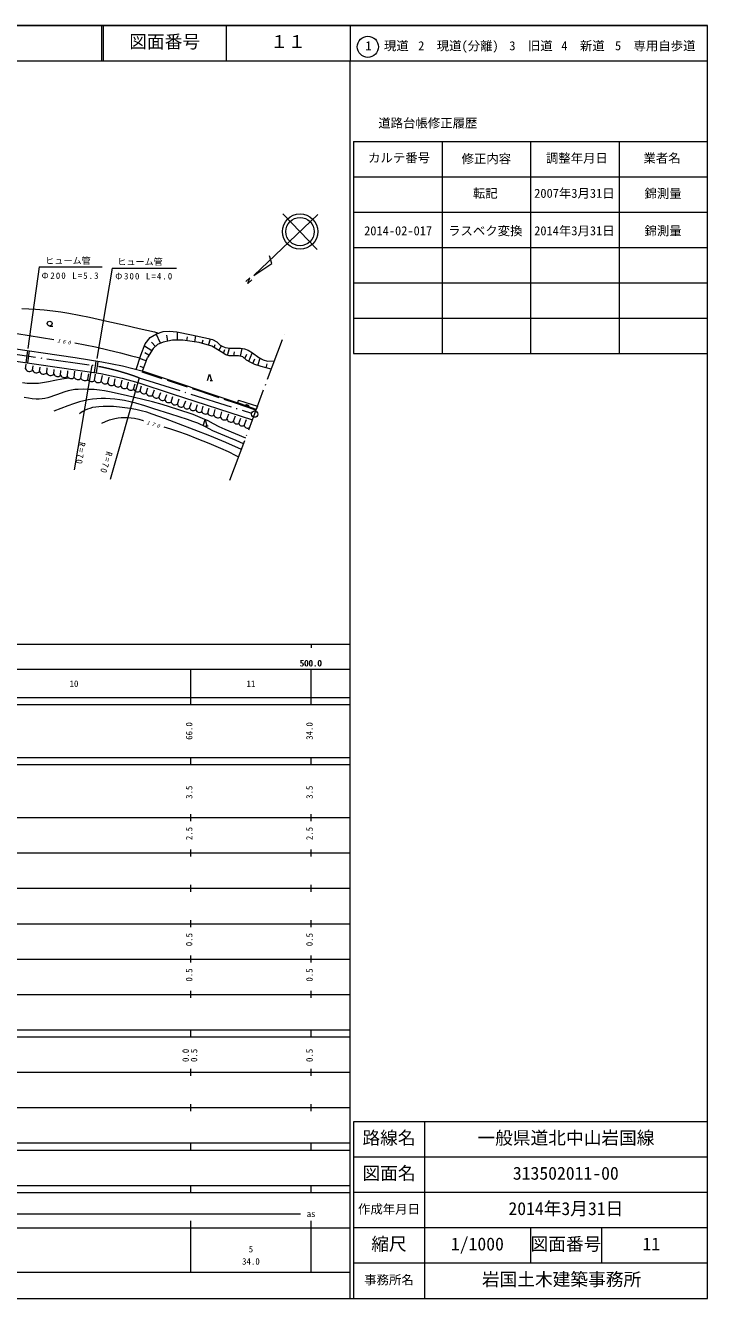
# Model space of a CAD drawing. Units: millimetres, scale not verified. Extents: x -625 to 707963, y -625 to 362498.
# Drawn here: x 515259 to 707963, y 2498 to 362498 of the extents above; entities that cross this region are included whole.
import ezdxf
from ezdxf.enums import TextEntityAlignment as Align

# ---------------------------------------------------------------- set-up
doc = ezdxf.new("R2010")
doc.units = ezdxf.units.MM
doc.header["$LTSCALE"] = 1000
for name, pattern in [('DASHED', [7.5, 6, -1.5]), ('DASHED_SPACED', [12, 6, -6]), ('LONG_DASHED_DOTTED', [15.25, 12, -1.5, 0.25, -1.5])]:
    doc.linetypes.add(name, pattern=pattern)
doc.layers.add('S-SUV', color=7, linetype='Continuous', lineweight=13)
doc.styles.add('ＭＳ ゴシック', font='')
doc.styles.get('ＭＳ ゴシック').set_extended_font_data('MS Gothic')

msp = doc.modelspace()

# ---------------------------------------------------------------- linework, layer by layer
at = {"layer": 'S-SUV'}
for p, q in [((707963, 362498), (67963, 362498)), ((67963, 362498), (707963, 362498)), ((536710, 362498), (536710, 352498)), ((537210, 362498), (537210, 352498)), ((571960, 362498), (571960, 352498)), ((606963, 362498), (606963, 352498)), ((707963, 2498), (707963, 362498)), ((67963, 352498), (707963, 352498)), ((606963, 2498), (606963, 352498)), ((607963, 329695), (607963, 269695)), ((607963, 329695), (707963, 329695)), ((632963, 329695), (632963, 269695)), ((657963, 329695), (657963, 269695)), ((682963, 329695), (682963, 269695)), ((607963, 319695), (707963, 319695)), ((607963, 309695), (707963, 309695)), ((579821, 291765), (597894, 309038)), ((587997, 309262), (597670, 299141)), ((607963, 299695), (707963, 299695)), ((584849, 295188), (584190, 297324)), ((519128, 294281), (515909, 271182)), ((519128, 294281), (536908, 294281)), ((539787, 293866), (535375, 268275)), ((539787, 293866), (557885, 293866)), ((579821, 291765), (584849, 295188)), ((578631, 291133), (577517, 290056)), ((578066, 289484), (578631, 291133)), ((579181, 290551), (578066, 289484)), ((607963, 289695), (707963, 289695)), ((514255, 282430), (516183, 282383)), ((516183, 282383), (518119, 282275)), ((518119, 282275), (520553, 282080)), ((520553, 282080), (522990, 281825)), ((522990, 281825), (525270, 281526)), ((525270, 281526), (527551, 281167)), ((527551, 281167), (530449, 280620)), ((522102, 277508), (522998, 277508)), ((530449, 280620), (533344, 280013)), ((533344, 280013), (538213, 278925)), ((538213, 278925), (543089, 277826)), ((543089, 277826), (547389, 276852)), ((607963, 279695), (707963, 279695)), ((512845, 275404), (516341, 274857)), ((516341, 274857), (519824, 274286)), ((519824, 274286), (523316, 273725)), ((547389, 276852), (551674, 275819)), ((551674, 275819), (552285, 275666)), ((553384, 272619), (552217, 275315)), ((552285, 275666), (552905, 275511)), ((555483, 273217), (555166, 274876)), ((558222, 273479), (558195, 275863)), ((560837, 273323), (561011, 274487)), ((563150, 272977), (563419, 274780)), ((566982, 272046), (567496, 273861)), ((506432, 271935), (529295, 268618)), ((529166, 272757), (532097, 272206)), ((532097, 272206), (535022, 271595)), ((535022, 271595), (538560, 270786)), ((538560, 270786), (542093, 269916)), ((550961, 270499), (548850, 271855)), ((551370, 271135), (549735, 268590)), ((551968, 271700), (550821, 272915)), ((552567, 272265), (551370, 271135)), ((554202, 272973), (552567, 272265)), ((556764, 273462), (554202, 272973)), ((559680, 273495), (556764, 273462)), ((564306, 272804), (559680, 273495)), ((567873, 271793), (564306, 272804)), ((565198, 272551), (565494, 273595)), ((570503, 270175), (567873, 271793)), ((568531, 271388), (568896, 272299)), ((569846, 270579), (570656, 271896)), ((571840, 269332), (570503, 270175)), ((571171, 269753), (571550, 270862)), ((572329, 269205), (572862, 271269)), ((574115, 269087), (574277, 270235)), ((576025, 268961), (576511, 271165)), ((511849, 267639), (536504, 264092)), ((515259, 265369), (515407, 266712)), ((529295, 268618), (536820, 267353)), ((536820, 267353), (542643, 266210)), ((542093, 269916), (544813, 269217)), ((544813, 269217), (547540, 268502)), ((549393, 267633), (547516, 268303)), ((548368, 264761), (549735, 268590)), ((550143, 269226), (549022, 269947)), ((572817, 269079), (571840, 269332)), ((575413, 269096), (572817, 269079)), ((576636, 268826), (575413, 269096)), ((577749, 267882), (576636, 268826)), ((577193, 268354), (577758, 269572)), ((578895, 267174), (577749, 267882)), ((578322, 267528), (579343, 269830)), ((580058, 266635), (578895, 267174)), ((579477, 266904), (580092, 268232)), ((581828, 266095), (580058, 266635)), ((580943, 266365), (581560, 268389)), ((583270, 265716), (583567, 266845)), ((607963, 269695), (707963, 269695)), ((517262, 264989), (517430, 266284)), ((519265, 264609), (519363, 265835)), ((521268, 264229), (521431, 265655)), ((523272, 263848), (523387, 265251)), ((525188, 263561), (525253, 264958)), ((527461, 262803), (525487, 262485)), ((527105, 263274), (527227, 264795)), ((533996, 266377), (528990, 236862)), ((529021, 262987), (529182, 264727)), ((530938, 262700), (531183, 264390)), ((532854, 262413), (533138, 263985)), ((534770, 262127), (535026, 263851)), ((536504, 264092), (542550, 262791)), ((536687, 261840), (536982, 263491)), ((538512, 261395), (538892, 263041)), ((547391, 262824), (539216, 234059)), ((542643, 266210), (548467, 264736)), ((548710, 265720), (547639, 266102)), ((548467, 264736), (575229, 255773)), ((566696, 262134), (567245, 263930)), ((567245, 263930), (567794, 262134)), ((584711, 265337), (581828, 266095)), ((515689, 261273), (514386, 261411)), ((516746, 261218), (515689, 261273)), ((517795, 261223), (516746, 261218)), ((518913, 261294), (517795, 261223)), ((520026, 261426), (518913, 261294)), ((521787, 261739), (520026, 261426)), ((523526, 262108), (521787, 261739)), ((525487, 262485), (523526, 262108)), ((528220, 259372), (527309, 259171)), ((529165, 259509), (528220, 259372)), ((530122, 259587), (529165, 259509)), ((531658, 259622), (530122, 259587)), ((533185, 259597), (531658, 259622)), ((534674, 259521), (533185, 259597)), ((536147, 259387), (534674, 259521)), ((537580, 259186), (536147, 259387)), ((540337, 260951), (540631, 262569)), ((542162, 260507), (542587, 262165)), ((542550, 262791), (546964, 261505)), ((543987, 260063), (544385, 261625)), ((545812, 259618), (546273, 261176)), ((546964, 261505), (556698, 258302)), ((547637, 259174), (548026, 260591)), ((549392, 258543), (549847, 260029)), ((551148, 257913), (551690, 259423)), ((567420, 262134), (568140, 262134)), ((516069, 257062), (514911, 257261)), ((517151, 256928), (516069, 257062)), ((518238, 256854), (517151, 256928)), ((519102, 256852), (518238, 256854)), ((519949, 256909), (519102, 256852)), ((520747, 257027), (519949, 256909)), ((521532, 257204), (520747, 257027)), ((523979, 258029), (521532, 257204)), ((526400, 258909), (523979, 258029)), ((527309, 259171), (526400, 258909)), ((530545, 256023), (528872, 255507)), ((531763, 256341), (530545, 256023)), ((532985, 256598), (531763, 256341)), ((534189, 256785), (532985, 256598)), ((535392, 256911), (534189, 256785)), ((536651, 256983), (535392, 256911)), ((537911, 256996), (536651, 256983)), ((538995, 258927), (537580, 259186)), ((539220, 256950), (537911, 256996)), ((543732, 257868), (538995, 258927)), ((540516, 256844), (539220, 256950)), ((541895, 256667), (540516, 256844)), ((543255, 256431), (541895, 256667)), ((544845, 256078), (543255, 256431)), ((548444, 256752), (543732, 257868)), ((546421, 255667), (544845, 256078)), ((548997, 254895), (546421, 255667)), ((551187, 256071), (548444, 256752)), ((553905, 255335), (551187, 256071)), ((552904, 257282), (553488, 258726)), ((554659, 256651), (555182, 258120)), ((556415, 256020), (556935, 257558)), ((556698, 258302), (579393, 250967)), ((558171, 255389), (558666, 256907)), ((559926, 254758), (560554, 256322)), ((561639, 254280), (562195, 255918)), ((575229, 255773), (575476, 256582)), ((580466, 253907), (575229, 255773)), ((575476, 256582), (580825, 254806)), ((525233, 254194), (523258, 253428)), ((527209, 254930), (525233, 254194)), ((528872, 255507), (527209, 254930)), ((530999, 253026), (530499, 252692)), ((531498, 253341), (530999, 253026)), ((532116, 253686), (531498, 253341)), ((532753, 253974), (532116, 253686)), ((533481, 254228), (532753, 253974)), ((534218, 254423), (533481, 254228)), ((535103, 254588), (534218, 254423)), ((535996, 254694), (535103, 254588)), ((537215, 254763), (535996, 254694)), ((538429, 254771), (537215, 254763)), ((540145, 254706), (538429, 254771)), ((541841, 254582), (540145, 254706)), ((543349, 254417), (541841, 254582)), ((544850, 254192), (543349, 254417)), ((546411, 253897), (544850, 254192)), ((547947, 253545), (546411, 253897)), ((549514, 253107), (547947, 253545)), ((551555, 254066), (548997, 254895)), ((551054, 252615), (549514, 253107)), ((554790, 251278), (551054, 252615)), ((556316, 252550), (551555, 254066)), ((558264, 253918), (553905, 255335)), ((561075, 251050), (556316, 252550)), ((562602, 252445), (558264, 253918)), ((563974, 251948), (562602, 252445)), ((563352, 253801), (563836, 255288)), ((565066, 253322), (565499, 254816)), ((566779, 252843), (567185, 254299)), ((568492, 252364), (568868, 253896)), ((570336, 251761), (570779, 253199)), ((572180, 251158), (572689, 252705)), ((574025, 250556), (574555, 252075)), ((577376, 255008), (577452, 255102)), ((578318, 254672), (577376, 255008)), ((577421, 255058), (578316, 254739)), ((577452, 255102), (577539, 255175)), ((578313, 254807), (577465, 255109)), ((577522, 255155), (578296, 254879)), ((577539, 255175), (577668, 255246)), ((578275, 254953), (577590, 255197)), ((577667, 255236), (578237, 255033)), ((577668, 255246), (577792, 255266)), ((577792, 255266), (577915, 255261)), ((578147, 255131), (577796, 255256)), ((577915, 255261), (578061, 255209)), ((578061, 255209), (578159, 255135)), ((578159, 255135), (578243, 255041)), ((578243, 255041), (578298, 254905)), ((578298, 254905), (578321, 254793)), ((578321, 254793), (578318, 254672)), ((580825, 254806), (580466, 253907)), ((536862, 249994), (537907, 250499)), ((537907, 250499), (538975, 250947)), ((538975, 250947), (539743, 251198)), ((539743, 251198), (540541, 251395)), ((540541, 251395), (541411, 251545)), ((541411, 251545), (542290, 251636)), ((542290, 251636), (543221, 251670)), ((543221, 251670), (544162, 251644)), ((544162, 251644), (545128, 251557)), ((545128, 251557), (546085, 251410)), ((546085, 251410), (547294, 251141)), ((547294, 251141), (548497, 250812)), ((548497, 250812), (548564, 250792)), ((548564, 250792), (548640, 250769)), ((554312, 249042), (556258, 248460)), ((558506, 249885), (554790, 251278)), ((556258, 248460), (558190, 247818)), ((562935, 248178), (558506, 249885)), ((562531, 250549), (561075, 251050)), ((563955, 249996), (562531, 250549)), ((566089, 248979), (563955, 249996)), ((565320, 251397), (563974, 251948)), ((566865, 250650), (565320, 251397)), ((565435, 249314), (565984, 251109)), ((565984, 251109), (566533, 249314)), ((568199, 247905), (566089, 248979)), ((566159, 249314), (566879, 249314)), ((568385, 249847), (566865, 250650)), ((570016, 249018), (568385, 249847)), ((571664, 248249), (570016, 249018)), ((575532, 249970), (576106, 251468)), ((577039, 249385), (577679, 251041)), ((558190, 247818), (560959, 246803)), ((560959, 246803), (563717, 245728)), ((567343, 246415), (562935, 248178)), ((563717, 245728), (567041, 244395)), ((571826, 244541), (567343, 246415)), ((570425, 246936), (568199, 247905)), ((572677, 246022), (570425, 246936)), ((574564, 247001), (571664, 248249)), ((574786, 245114), (572677, 246022)), ((577476, 245813), (574564, 247001)), ((576860, 244156), (574786, 245114)), ((567041, 244395), (570338, 243008)), ((570338, 243008), (572533, 241995)), ((576286, 242612), (571826, 244541)), ((572533, 241995), (574714, 240923)), ((574714, 240923), (575107, 240726)), ((575107, 240726), (575509, 240523)), ((67963, 187498), (606963, 187498)), ((595963, 187498), (595963, 186498)), ((95963, 180498), (606963, 180498)), ((561963, 170498), (561963, 180498)), ((595963, 170498), (595963, 180498)), ((67963, 172498), (606963, 172498)), ((67963, 170498), (606963, 170498)), ((67963, 155498), (606963, 155498)), ((561963, 153498), (561963, 155498)), ((595963, 153498), (595963, 155498)), ((67963, 153498), (606963, 153498)), ((67963, 138498), (606963, 138498)), ((561963, 137498), (561963, 139498)), ((595963, 137498), (595963, 139498)), ((73963, 128498), (606963, 128498)), ((561963, 127498), (561963, 129498)), ((595963, 127498), (595963, 129498)), ((561963, 117498), (561963, 119498)), ((595963, 117498), (595963, 119498)), ((79963, 118498), (606963, 118498)), ((73963, 108498), (606963, 108498)), ((561963, 107498), (561963, 109498)), ((595963, 107498), (595963, 109498)), ((79963, 98498), (606963, 98498)), ((561963, 97498), (561963, 99498)), ((595963, 97498), (595963, 99498)), ((73963, 88498), (606963, 88498)), ((561963, 87498), (561963, 89498)), ((595963, 87498), (595963, 89498)), ((67963, 78498), (606963, 78498)), ((67963, 76498), (606963, 76498)), ((561963, 76498), (561963, 78498)), ((595963, 76498), (595963, 78498)), ((76963, 66498), (606963, 66498)), ((561963, 65498), (561963, 67498)), ((595963, 65498), (595963, 67498)), ((67963, 56498), (606963, 56498)), ((561963, 55498), (561963, 57498)), ((595963, 55498), (595963, 57498)), ((707963, 52498), (607963, 52498)), ((607963, 52498), (607963, 2498)), ((627963, 52498), (627963, 2498)), ((67963, 46498), (606963, 46498)), ((67963, 44498), (606963, 44498)), ((561963, 44498), (561963, 46498)), ((595963, 44498), (595963, 46498)), ((707963, 42498), (607963, 42498)), ((67963, 34498), (606963, 34498)), ((67963, 32498), (606963, 32498)), ((561963, 32498), (561963, 34498)), ((595963, 32498), (595963, 34498)), ((707963, 32498), (607963, 32498)), ((98963, 26498), (592963, 26498)), ((67963, 22498), (606963, 22498)), ((561963, 9998), (561963, 24498)), ((595963, 9998), (595963, 24498)), ((707963, 22498), (607963, 22498)), ((657963, 22498), (657963, 12498)), ((677963, 22498), (677963, 12498)), ((707963, 12498), (607963, 12498)), ((95963, 9998), (606963, 9998)), ((67963, 2498), (707963, 2498))]:
    msp.add_line(p, q, dxfattribs=at)
at = {"layer": 'S-SUV', "linetype": 'LONG_DASHED_DOTTED'}
for p, q in [((445880, 279234), (533996, 266377)), ((573037, 233875), (588374, 275119)), ((547391, 262824), (579138, 252860))]:
    msp.add_line(p, q, dxfattribs=at)
at = {"layer": 'S-SUV', "linetype": 'DASHED_SPACED'}
for p, q in [((549113, 272506), (550500, 274298)), ((550500, 274298), (552237, 275326)), ((552237, 275326), (554175, 275916)), ((554175, 275916), (555996, 276068)), ((555996, 276068), (558019, 275899)), ((558019, 275899), (562186, 275046)), ((562186, 275046), (566957, 274018)), ((566957, 274018), (568120, 273681)), ((568120, 273681), (569300, 273057)), ((547815, 269287), (549113, 272506)), ((569300, 273057), (570281, 272130)), ((570281, 272130), (570821, 271793)), ((570821, 271793), (571714, 271473)), ((571714, 271473), (573046, 271237)), ((573046, 271237), (576046, 271237)), ((576046, 271237), (577142, 271068)), ((577142, 271068), (578187, 270647)), ((578187, 270647), (579401, 269939)), ((546576, 265214), (547815, 269287)), ((579401, 269939), (581188, 268607)), ((581188, 268607), (582368, 267916)), ((582368, 267916), (583598, 267595)), ((583598, 267595), (585587, 267629))]:
    msp.add_line(p, q, dxfattribs=at)
at = {"layer": 'S-SUV', "linetype": 'DASHED'}
for p, q in [((515812, 270548), (515361, 267140)), ((516308, 270483), (515856, 267075)), ((535176, 267569), (534702, 264342)), ((535671, 267497), (535197, 264269)), ((548125, 264521), (564166, 259244)), ((564166, 259244), (574546, 255750)), ((574546, 255750), (580382, 253723))]:
    msp.add_line(p, q, dxfattribs=at)
at = {"layer": 'S-SUV'}
for centre, radius in [((611994, 356456), 3000), ((592833, 304202), 5000), ((592833, 304202), 4000), ((522102, 278197), 688), ((579997, 252591), 896), ((579997, 252591), 27)]:
    msp.add_circle(centre, radius, dxfattribs=at)
for centre, radius, start, end in [((516408, 265955), 1289, 207.00232, 311.50369), ((518411, 265574), 1289, 207.00232, 311.50369), ((520414, 265194), 1289, 207.00232, 311.50369), ((522417, 264814), 1289, 207.00232, 311.50369), ((524337, 264424), 1211, 208.35333, 314.61356), ((526254, 264137), 1211, 208.35333, 314.61356), ((528170, 263850), 1211, 208.35333, 314.61356), ((530087, 263563), 1211, 208.35333, 314.61356), ((532003, 263276), 1211, 208.35333, 314.61356), ((533920, 262989), 1211, 208.35333, 314.61356), ((535836, 262702), 1211, 208.35333, 314.61356), ((537766, 262302), 1174, 203.18915, 309.44934), ((539591, 261858), 1174, 203.18915, 309.44934), ((541416, 261413), 1174, 203.18915, 309.44934), ((543241, 260969), 1174, 203.18915, 309.44934), ((545066, 260525), 1174, 203.18915, 309.44934), ((546891, 260081), 1174, 203.18915, 309.44934), ((548751, 259517), 1166, 197.10614, 303.36636), ((550507, 258886), 1166, 197.10614, 303.36636), ((552262, 258255), 1166, 197.10614, 303.36636), ((554018, 257625), 1166, 197.10614, 303.36636), ((555774, 256994), 1166, 197.10614, 303.36636), ((557529, 256363), 1166, 197.10614, 303.36636), ((559285, 255732), 1166, 197.10614, 303.36636), ((560962, 255161), 1112, 201.25406, 307.51427), ((562675, 254683), 1112, 201.25406, 307.51427), ((564389, 254204), 1112, 201.25406, 307.51427), ((566102, 253725), 1112, 201.25406, 307.51427), ((567815, 253246), 1112, 201.25406, 307.51427), ((569640, 252754), 1213, 198.76611, 305.02634), ((571484, 252152), 1213, 198.76611, 305.02634), ((573329, 251549), 1213, 198.76611, 305.02634), ((574998, 250828), 1011, 195.65192, 301.91214), ((576505, 250243), 1011, 195.65192, 301.91214), ((578012, 249658), 1011, 195.65192, 301.91214)]:
    msp.add_arc(centre, radius, start, end, dxfattribs=at)
at = {"layer": 'S-SUV', "linetype": 'LONG_DASHED_DOTTED'}
msp.add_arc((522834, 197254), 70018, 69.46822, 80.82656, dxfattribs=at)

# ---------------------------------------------------------------- texts
at = {"layer": 'S-SUV', "style": 'ＭＳ ゴシック'}
for s, height, p in [('図面番号', 3666, (544585, 354998)), ('１１', 3666, (584460, 354998)), ('1\u3000現道', 2566, (611286, 354706)), ('2\u3000現道(分離)', 2566, (626207, 354706)), ('3\u3000旧道', 2566, (651959, 354706)), ('4\u3000新道', 2566, (666662, 354706)), ('5\u3000専用自歩道', 2566, (681817, 354706)), ('道路台帳修正履歴', 2566, (614932, 332861)), ('カルテ番号', 2566, (612053, 323025)), ('修正内容', 2566, (638472, 322771)), ('調整年月日', 2566, (662302, 322945)), ('業者名', 2566, (689848, 322945)), ('転記', 2566, (641668, 312993)), ('2007年3月31日', 2566, (658992, 312993)), ('錦測量', 2566, (690163, 312937)), ('ラスベク変換', 2566, (634668, 302387)), ('2014年3月31日', 2566, (658992, 302387)), ('錦測量', 2566, (690163, 302387)), ('2014-02-017', 2566, (610946, 302387)), ('ヒューム管', 1833, (520833, 294528)), ('ヒューム管', 1833, (541206, 294205)), ('500.0', 1833, (592683, 180693)), ('500.0', 1833, (592838, 180693)), ('10', 1833, (527713, 174903)), ('11', 1833, (577713, 174903)), ('路線名', 3666, (610463, 44998)), ('路線名', 3666, (610463, 44998)), ('一般県道北中山岩国線', 3666, (642963, 44998)), ('図面名', 3666, (610463, 34998)), ('図面名', 3666, (610463, 34998)), ('313502011-00', 3666, (652963, 34998)), ('作成年月日', 2566, (609213, 25748)), ('作成年月日', 2566, (609213, 25748)), ('2014年3月31日', 3666, (651713, 24998)), ('as', 1833, (594713, 24998)), ('縮尺', 3666, (612963, 14998)), ('縮尺', 3666, (612963, 14998)), ('1/1000', 3666, (635463, 14998)), ('図面番号', 3666, (657963, 14998)), ('図面番号', 3666, (657963, 14998)), ('11', 3666, (689588, 14998)), ('5', 1833, (578338, 15021)), ('34.0', 1833, (576463, 11531)), ('事務所名', 2566, (610963, 5748)), ('事務所名', 2566, (610963, 5748)), ('岩国土木建築事務所 ', 3666, (644213, 4998))]:
    msp.add_text(s, height=height, dxfattribs=at).set_placement(p, align=Align.BOTTOM_LEFT)
for s, p in [('66.0', (562963, 160498)), ('34.0', (596963, 160498)), ('3.5', (562963, 143797)), ('3.5', (596963, 143797)), ('2.5', (562963, 132123)), ('2.5', (596963, 132123)), ('0.5', (562963, 102123)), ('0.5', (596963, 102123)), ('0.5', (562963, 92123)), ('0.5', (596963, 92123)), ('0.0', (561963, 69387)), ('0.5', (564333, 69387)), ('0.5', (596963, 69387))]:
    msp.add_text(s, height=1833, rotation=90, dxfattribs=at).set_placement(p, align=Align.BOTTOM_LEFT)
at = {"layer": 'S-SUV', "char_height": 1833, "attachment_point": 7, "style": 'ＭＳ ゴシック'}
for s, insert in [('\\T1.24;Φ200\\~L=5.3', (519803, 290778)), ('\\T1.24;Φ300\\~L=4.0', (540619, 290616))]:
    msp.add_mtext(s, dxfattribs=dict(at, insert=insert))
at = {"layer": 'S-SUV', "attachment_point": 7, "style": 'ＭＳ ゴシック'}
for s, insert, char_height, rotation in [('\\T1.73;\\Q15;160', (524152, 272837), 1100, 350.7), ('\\T1.73;\\Q15;170', (549343, 249766), 1100, 342.7), ('\\T1.32;R=70', (530391, 244811), 1833, 261.4), ('\\T1.32;R=70', (538139, 242228), 1833, 252.9)]:
    msp.add_mtext(s, dxfattribs=dict(at, insert=insert, char_height=char_height, rotation=rotation))

doc.saveas('drawing.dxf')
